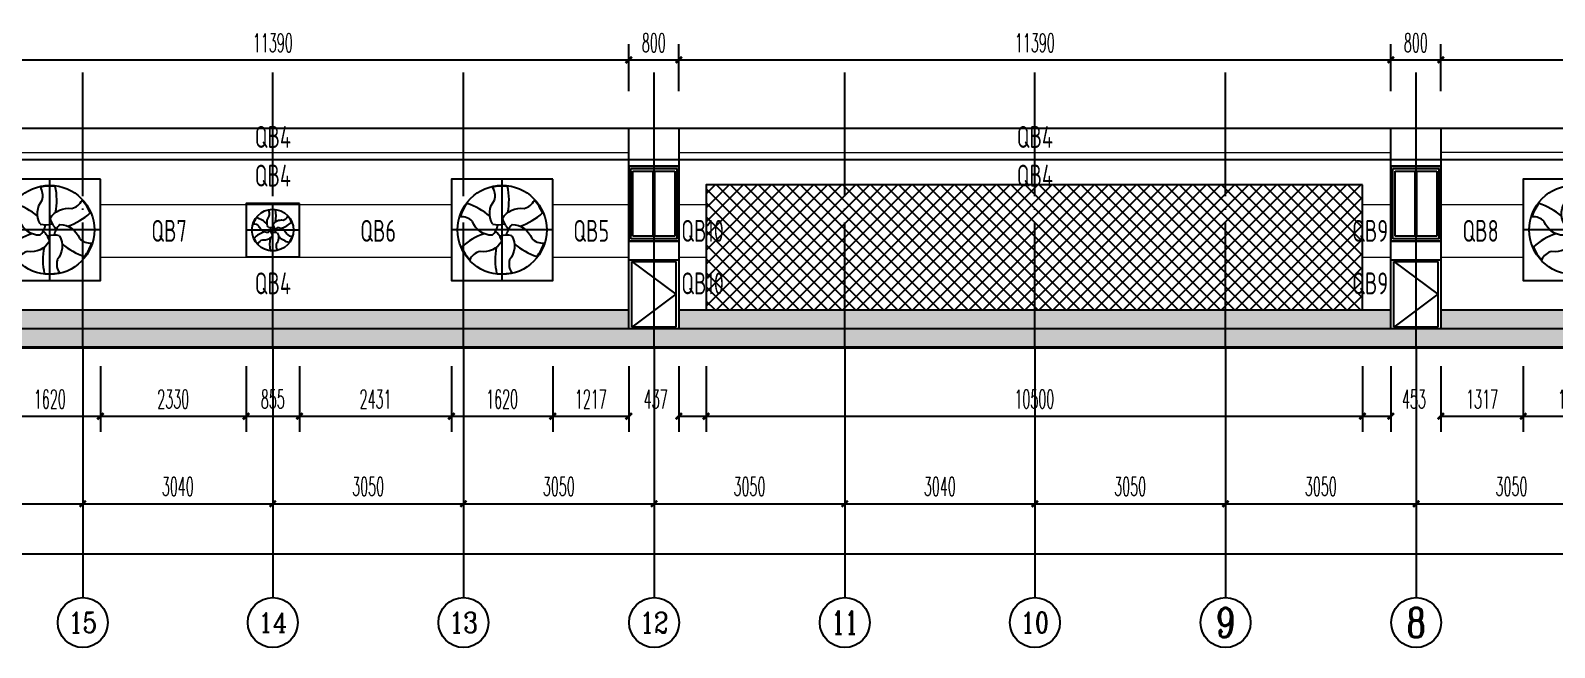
# Model space of a CAD drawing. Extents: x -472275 to 124489, y 67522 to 154054.
# Drawn here: x -375696 to -351316, y 91157 to 101028 of the extents above; entities that cross this region are included whole.
import ezdxf
from ezdxf.enums import TextEntityAlignment as Align

# ---------------------------------------------------------------- set-up
doc = ezdxf.new("R2010")
doc.units = 0
doc.header["$LTSCALE"] = 1000
doc.header["$MEASUREMENT"] = 0
doc.linetypes.add('DOTE', pattern=[2.42, 2, -0.2, 0.02, -0.2])
doc.linetypes.add('STRICHPUNKT', pattern=[25.4, 12.7, -6.35, 0, -6.35])
doc.layers.add('0_WALL PANEL', color=3, linetype='Continuous', lineweight=20)
for name, color, linetype in [('AXIS', 3, 'Continuous'), ('AXIS_TEXT', 7, 'Continuous'), ('DOTE', 1, 'DOTE'), ('EM50', 253, 'Continuous'), ('MITTELLINIE', 3, 'STRICHPUNKT'), ('PUB_DIM', 3, 'Continuous'), ('PUB_TEXT', 7, 'Continuous'), ('WALL', 7, 'Continuous'), ('建-立-门窗', 4, 'Continuous'), ('建-轴-标注', 3, 'Continuous')]:
    doc.layers.add(name, color=color, linetype=linetype)
doc.styles.add('_TCH_AXIS', font='COMPLEX', dxfattribs={"bigfont": 'GBCBIG'})
doc.styles.add('_TCH_DIM_T3', font='SIMPLEX.shx', dxfattribs={"width": 0.5, "bigfont": 'GBCBIG.shx'})
doc.styles.add('COMPLEX', font='COMPLEX')
doc.styles.add('TCCAD_Dimension', font='Tssdeng.shx', dxfattribs={"width": 0.7, "bigfont": 'hztxt.shx'})
doc.dimstyles.new('_TCH_ARCH&&100', dxfattribs={"dimtxt": 297.5, "dimasz": 100, "dimexe": 250, "dimexo": 300, "dimgap": 126.25, "dimtad": 1, "dimdec": 0, "dimzin": 0, "dimdsep": 46, "dimtxsty": '_TCH_DIM_T3', "dimblk": 'ARCHTICK', "dimcen": 0.09, "dimclrt": 7, "dimazin": 2, "dimtfac": 1, "dimtdec": 0, "dimtix": 1, "dimtmove": 2, "dimatfit": 3, "dimfxl": 1, "dimtolj": 1, "dimtzin": 0, "dimarcsym": 0})

# ---------------------------------------------------------------- blocks, each defined once
blk = doc.blocks.new('ELEVOPENINGLIB$SYSLIB$00000313')
for p, q in [((900, 2400), (0, 2400)), ((0, 2400), (0, 2000)), ((51.725, 2349.895), (51.725, 50.105)), ((848.275, 2349.895), (51.725, 2349.895)), ((848.275, 50.105), (848.275, 2349.895)), ((900, 2000), (900, 2400)), ((0, 2000), (0, 0)), ((900, 0), (900, 2000)), ((0, 0), (900, 0)), ((51.725, 50.105), (848.275, 50.105))]:
    blk.add_line(p, q)
at = {"color": 4}
for p, q in [((848.275, 2349.895), (51.725, 1200)), ((51.725, 1200), (848.275, 50.105))]:
    blk.add_line(p, q, dxfattribs=at)
blk = doc.blocks.new('ELEVOPENINGLIB$SYSLIB$00000163')
for p, q in [((0, 1500), (0, 0)), ((1200, 1500), (0, 1500)), ((50, 1450), (50, 50)), ((1150, 1450), (50, 1450)), ((100, 1400), (100, 100)), ((575, 1400), (100, 1400)), ((575, 100), (575, 1400)), ((625, 1400), (625, 100)), ((1100, 1400), (625, 1400)), ((1100, 100), (1100, 1400)), ((1150, 50), (1150, 1450)), ((1200, 0), (1200, 1500)), ((0, 0), (1200, 0)), ((50, 50), (1150, 50)), ((100, 100), (575, 100)), ((625, 100), (1100, 100))]:
    blk.add_line(p, q)
blk = doc.blocks.new('56风机')
at = {"color": 4}
blk.add_lwpolyline([(145037, 325361), (146657, 325361), (146657, 323741), (145037, 323741)], close=True, dxfattribs=at)
at = {"layer": 'EM50', "extrusion": (0, 0, -1)}
blk.add_circle((-145847, 324551), 713, dxfattribs=at)
for centre, radius, start, end in [((-146785, 325028), 1049, 349.1582, 12.0925), ((-145847, 324551), 702, 82.8151, 102.6914), ((-146203, 325097), 245, 343.8915, 34.7446), ((-145847, 324551), 702, 22.8151, 42.6914), ((-145552, 325132), 245, 283.8915, 334.7446), ((-145903, 325602), 1049, 289.1581, 312.0924), ((-146729, 323977), 1049, 49.1585, 72.0925), ((-146497, 324516), 245, 43.8915, 94.7446), ((-145847, 324551), 702, 142.8151, 162.6914), ((-145466, 324406), 320, 133.8536, 168.6939), ((-145531, 324809), 320, 193.8536, 228.6944), ((-145912, 324953), 320, 253.8536, 288.6936), ((-146163, 324293), 320, 13.8536, 48.6929), ((-146228, 324696), 320, 313.8536, 348.6934), ((-145197, 324586), 245, 223.8915, 274.7446), ((-145847, 324551), 702, 322.8151, 342.6914), ((-144965, 325125), 1049, 229.1581, 252.0925), ((-145782, 324149), 320, 73.8536, 108.6934), ((-144909, 324074), 1049, 169.1584, 192.0925), ((-145791, 323500), 1049, 109.1583, 132.0925), ((-145847, 324551), 702, 202.8151, 222.6914), ((-145491, 324005), 245, 163.8915, 214.7446), ((-146142, 323970), 245, 103.8915, 154.7446), ((-145847, 324551), 702, 262.8151, 282.6914)]:
    blk.add_arc(centre, radius, start, end, dxfattribs=at)
at = {"layer": 'EM50'}
for centre, start, end in [((145709, 324813), 330.2202, 39.9265), ((145552, 324563), 30.2202, 99.9265), ((145689, 324301), 90.22, 159.9263), ((146005, 324801), 270.2199, 339.9262), ((145985, 324289), 150.2202, 219.9265), ((146142, 324539), 210.2202, 279.9265)]:
    blk.add_arc(centre, 336, start, end, dxfattribs=at)
at = {"layer": 'MITTELLINIE'}
for p, q in [((145847, 323741), (145847, 325361)), ((145037, 324551), (146657, 324551))]:
    blk.add_line(p, q, dxfattribs=at)
blk = doc.blocks.new('26寸风机')
at = {"color": 4}
blk.add_lwpolyline([(150554, 326941), (151409, 326941), (151409, 326086), (150554, 326086)], close=True, dxfattribs=at)
at = {"layer": 'EM50', "extrusion": (0, 0, -1)}
blk.add_circle((-150982, 326513), 333, dxfattribs=at)
for centre, radius, start, end in [((-150982, 326513), 328, 22.8151, 42.6914), ((-150844, 326784), 114, 283.8915, 334.7446), ((-151419, 326736), 489, 349.1582, 12.0925), ((-150982, 326513), 328, 82.8151, 102.6914), ((-151147, 326768), 114, 343.8915, 34.7446), ((-151393, 326246), 489, 49.1585, 72.0925), ((-150982, 326513), 328, 142.8151, 162.6914), ((-150678, 326530), 114, 223.8915, 274.7446), ((-151008, 327004), 489, 289.1581, 312.0924), ((-150804, 326446), 149, 133.8536, 168.6939), ((-150951, 326326), 149, 73.8536, 108.6934), ((-150834, 326634), 149, 193.8536, 228.6944), ((-151012, 326701), 149, 253.8536, 288.6936), ((-151129, 326393), 149, 13.8536, 48.6929), ((-151159, 326581), 149, 313.8536, 348.6934), ((-150955, 326023), 489, 109.1583, 132.0925), ((-151285, 326497), 114, 43.8915, 94.7446), ((-150982, 326513), 328, 322.8151, 342.6914), ((-150570, 326781), 489, 229.1581, 252.0925), ((-150816, 326259), 114, 163.8915, 214.7446), ((-150544, 326291), 489, 169.1584, 192.0925), ((-151119, 326243), 114, 103.8915, 154.7446), ((-150982, 326513), 328, 202.8151, 222.6914), ((-150982, 326513), 328, 262.8151, 282.6914)]:
    blk.add_arc(centre, radius, start, end, dxfattribs=at)
at = {"layer": 'EM50'}
for centre, start, end in [((150917, 326636), 330.2202, 39.9265), ((150908, 326397), 90.22, 159.9263), ((150844, 326519), 30.2202, 99.9265), ((151046, 326391), 150.2202, 219.9265), ((151055, 326630), 270.2199, 339.9262), ((151119, 326508), 210.2202, 279.9265)]:
    blk.add_arc(centre, 157, start, end, dxfattribs=at)
at = {"layer": 'MITTELLINIE'}
for p, q in [((150982, 326086), (150982, 326941)), ((150554, 326513), (151409, 326513))]:
    blk.add_line(p, q, dxfattribs=at)
blk = doc.blocks.new('_ArchTick')
at = {"color": 0, "linetype": 'ByBlock', "const_width": 0.4}
blk.add_lwpolyline([(-0.5, -0.5), (0.5, 0.5)], dxfattribs=at)
blk = doc.blocks.new('*D49')
at = {"layer": 'Defpoints', "color": 0, "transparency": 16777216}
for p in [(-367342, 95957), (-366125, 95957), (-366125, 94857)]:
    blk.add_point(p, dxfattribs=at)
at = {"layer": 'PUB_DIM', "color": 0, "lineweight": -2, "transparency": 16777216}
for p, q in [((-367342, 95657), (-367342, 94607)), ((-366125, 95657), (-366125, 94607)), ((-367342, 94857), (-366125, 94857))]:
    blk.add_line(p, q, dxfattribs=at)
at = {"layer": 'PUB_DIM', "color": 0, "lineweight": -2, "transparency": 16777216, "xscale": 100, "yscale": 100, "zscale": 100, "rotation": 180}
blk.add_blockref('_ArchTick', (-367342, 94857), dxfattribs=at)
at = {"layer": 'PUB_DIM', "color": 0, "lineweight": -2, "transparency": 16777216, "xscale": 100, "yscale": 100, "zscale": 100}
blk.add_blockref('_ArchTick', (-366125, 94857), dxfattribs=at)
at = {"layer": 'PUB_DIM', "color": 7, "transparency": 16777216, "insert": (-366733, 95132), "char_height": 297.5, "attachment_point": 5, "style": '_TCH_DIM_T3'}
blk.add_mtext('\\A1;1217', dxfattribs=at)
blk = doc.blocks.new('*D50')
at = {"layer": 'Defpoints', "color": 0, "transparency": 16777216}
for p in [(-368962, 95957), (-367342, 95957), (-367342, 94857)]:
    blk.add_point(p, dxfattribs=at)
at = {"layer": 'PUB_DIM', "color": 0, "lineweight": -2, "transparency": 16777216}
for p, q in [((-368962, 95657), (-368962, 94607)), ((-367342, 95657), (-367342, 94607)), ((-368962, 94857), (-367342, 94857))]:
    blk.add_line(p, q, dxfattribs=at)
at = {"layer": 'PUB_DIM', "color": 0, "lineweight": -2, "transparency": 16777216, "xscale": 100, "yscale": 100, "zscale": 100, "rotation": 180}
blk.add_blockref('_ArchTick', (-368962, 94857), dxfattribs=at)
at = {"layer": 'PUB_DIM', "color": 0, "lineweight": -2, "transparency": 16777216, "xscale": 100, "yscale": 100, "zscale": 100}
blk.add_blockref('_ArchTick', (-367342, 94857), dxfattribs=at)
at = {"layer": 'PUB_DIM', "color": 7, "transparency": 16777216, "insert": (-368152, 95132), "char_height": 297.5, "attachment_point": 5, "style": '_TCH_DIM_T3'}
blk.add_mtext('\\A1;1620', dxfattribs=at)
blk = doc.blocks.new('*D51')
at = {"layer": 'Defpoints', "color": 0, "transparency": 16777216}
for p in [(-371393, 95957), (-368962, 95957), (-368962, 94857)]:
    blk.add_point(p, dxfattribs=at)
at = {"layer": 'PUB_DIM', "color": 0, "lineweight": -2, "transparency": 16777216}
for p, q in [((-371393, 95657), (-371393, 94607)), ((-368962, 95657), (-368962, 94607)), ((-371393, 94857), (-368962, 94857))]:
    blk.add_line(p, q, dxfattribs=at)
at = {"layer": 'PUB_DIM', "color": 0, "lineweight": -2, "transparency": 16777216, "xscale": 100, "yscale": 100, "zscale": 100, "rotation": 180}
blk.add_blockref('_ArchTick', (-371393, 94857), dxfattribs=at)
at = {"layer": 'PUB_DIM', "color": 0, "lineweight": -2, "transparency": 16777216, "xscale": 100, "yscale": 100, "zscale": 100}
blk.add_blockref('_ArchTick', (-368962, 94857), dxfattribs=at)
at = {"layer": 'PUB_DIM', "color": 7, "transparency": 16777216, "insert": (-370177, 95132), "char_height": 297.5, "attachment_point": 5, "style": '_TCH_DIM_T3'}
blk.add_mtext('\\A1;2431', dxfattribs=at)
blk = doc.blocks.new('*D52')
at = {"layer": 'Defpoints', "color": 0, "transparency": 16777216}
for p in [(-372248, 95957), (-371393, 95957), (-371393, 94857)]:
    blk.add_point(p, dxfattribs=at)
at = {"layer": 'PUB_DIM', "color": 0, "lineweight": -2, "transparency": 16777216}
for p, q in [((-372248, 95657), (-372248, 94607)), ((-371393, 95657), (-371393, 94607)), ((-372248, 94857), (-371393, 94857))]:
    blk.add_line(p, q, dxfattribs=at)
at = {"layer": 'PUB_DIM', "color": 0, "lineweight": -2, "transparency": 16777216, "xscale": 100, "yscale": 100, "zscale": 100, "rotation": 180}
blk.add_blockref('_ArchTick', (-372248, 94857), dxfattribs=at)
at = {"layer": 'PUB_DIM', "color": 0, "lineweight": -2, "transparency": 16777216, "xscale": 100, "yscale": 100, "zscale": 100}
blk.add_blockref('_ArchTick', (-371393, 94857), dxfattribs=at)
at = {"layer": 'PUB_DIM', "color": 7, "transparency": 16777216, "insert": (-371820, 95132), "char_height": 297.5, "attachment_point": 5, "style": '_TCH_DIM_T3'}
blk.add_mtext('\\A1;855', dxfattribs=at)
blk = doc.blocks.new('*D53')
at = {"layer": 'Defpoints', "color": 0, "transparency": 16777216}
for p in [(-374577, 95957), (-372248, 95957), (-372248, 94857)]:
    blk.add_point(p, dxfattribs=at)
at = {"layer": 'PUB_DIM', "color": 0, "lineweight": -2, "transparency": 16777216}
for p, q in [((-374577, 95657), (-374577, 94607)), ((-372248, 95657), (-372248, 94607)), ((-374577, 94857), (-372248, 94857))]:
    blk.add_line(p, q, dxfattribs=at)
at = {"layer": 'PUB_DIM', "color": 0, "lineweight": -2, "transparency": 16777216, "xscale": 100, "yscale": 100, "zscale": 100, "rotation": 180}
blk.add_blockref('_ArchTick', (-374577, 94857), dxfattribs=at)
at = {"layer": 'PUB_DIM', "color": 0, "lineweight": -2, "transparency": 16777216, "xscale": 100, "yscale": 100, "zscale": 100}
blk.add_blockref('_ArchTick', (-372248, 94857), dxfattribs=at)
at = {"layer": 'PUB_DIM', "color": 7, "transparency": 16777216, "insert": (-373413, 95132), "char_height": 297.5, "attachment_point": 5, "style": '_TCH_DIM_T3'}
blk.add_mtext('\\A1;2330', dxfattribs=at)
blk = doc.blocks.new('*D54')
at = {"layer": 'Defpoints', "color": 0, "transparency": 16777216}
for p in [(-376197, 95957), (-374577, 95957), (-374577, 94857)]:
    blk.add_point(p, dxfattribs=at)
at = {"layer": 'PUB_DIM', "color": 0, "lineweight": -2, "transparency": 16777216}
for p, q in [((-376197, 95657), (-376197, 94607)), ((-374577, 95657), (-374577, 94607)), ((-376197, 94857), (-374577, 94857))]:
    blk.add_line(p, q, dxfattribs=at)
at = {"layer": 'PUB_DIM', "color": 0, "lineweight": -2, "transparency": 16777216, "xscale": 100, "yscale": 100, "zscale": 100, "rotation": 180}
blk.add_blockref('_ArchTick', (-376197, 94857), dxfattribs=at)
at = {"layer": 'PUB_DIM', "color": 0, "lineweight": -2, "transparency": 16777216, "xscale": 100, "yscale": 100, "zscale": 100}
blk.add_blockref('_ArchTick', (-374577, 94857), dxfattribs=at)
at = {"layer": 'PUB_DIM', "color": 7, "transparency": 16777216, "insert": (-375387, 95132), "char_height": 297.5, "attachment_point": 5, "style": '_TCH_DIM_T3'}
blk.add_mtext('\\A1;1620', dxfattribs=at)
blk = doc.blocks.new('*D56')
at = {"layer": 'Defpoints', "color": 0, "transparency": 16777216}
for p in [(-354388, 95957), (-353935, 95957), (-353935, 94857)]:
    blk.add_point(p, dxfattribs=at)
at = {"layer": 'PUB_DIM', "color": 0, "lineweight": -2, "transparency": 16777216}
for p, q in [((-354388, 95657), (-354388, 94607)), ((-353935, 95657), (-353935, 94607)), ((-354388, 94857), (-353935, 94857))]:
    blk.add_line(p, q, dxfattribs=at)
at = {"layer": 'PUB_DIM', "color": 0, "lineweight": -2, "transparency": 16777216, "xscale": 100, "yscale": 100, "zscale": 100, "rotation": 180}
blk.add_blockref('_ArchTick', (-354388, 94857), dxfattribs=at)
at = {"layer": 'PUB_DIM', "color": 0, "lineweight": -2, "transparency": 16777216, "xscale": 100, "yscale": 100, "zscale": 100}
blk.add_blockref('_ArchTick', (-353935, 94857), dxfattribs=at)
at = {"layer": 'PUB_DIM', "color": 7, "transparency": 16777216, "insert": (-353565, 95132), "char_height": 297.5, "attachment_point": 5, "style": '_TCH_DIM_T3'}
blk.add_mtext('\\A1;453', dxfattribs=at)
blk = doc.blocks.new('*D57')
at = {"layer": 'Defpoints', "color": 0, "transparency": 16777216}
for p in [(-364888, 95957), (-354388, 95957), (-354388, 94857)]:
    blk.add_point(p, dxfattribs=at)
at = {"layer": 'PUB_DIM', "color": 0, "lineweight": -2, "transparency": 16777216}
for p, q in [((-364888, 95657), (-364888, 94607)), ((-354388, 95657), (-354388, 94607)), ((-364888, 94857), (-354388, 94857))]:
    blk.add_line(p, q, dxfattribs=at)
at = {"layer": 'PUB_DIM', "color": 0, "lineweight": -2, "transparency": 16777216, "xscale": 100, "yscale": 100, "zscale": 100, "rotation": 180}
blk.add_blockref('_ArchTick', (-364888, 94857), dxfattribs=at)
at = {"layer": 'PUB_DIM', "color": 0, "lineweight": -2, "transparency": 16777216, "xscale": 100, "yscale": 100, "zscale": 100}
blk.add_blockref('_ArchTick', (-354388, 94857), dxfattribs=at)
at = {"layer": 'PUB_DIM', "color": 7, "transparency": 16777216, "insert": (-359638, 95132), "char_height": 297.5, "attachment_point": 5, "style": '_TCH_DIM_T3'}
blk.add_mtext('\\A1;10500', dxfattribs=at)
blk = doc.blocks.new('*D58')
at = {"layer": 'Defpoints', "color": 0, "transparency": 16777216}
for p in [(-365325, 95957), (-364888, 95957), (-364888, 94857)]:
    blk.add_point(p, dxfattribs=at)
at = {"layer": 'PUB_DIM', "color": 0, "lineweight": -2, "transparency": 16777216}
for p, q in [((-365325, 95657), (-365325, 94607)), ((-364888, 95657), (-364888, 94607)), ((-365325, 94857), (-364888, 94857))]:
    blk.add_line(p, q, dxfattribs=at)
at = {"layer": 'PUB_DIM', "color": 0, "lineweight": -2, "transparency": 16777216, "xscale": 100, "yscale": 100, "zscale": 100, "rotation": 180}
blk.add_blockref('_ArchTick', (-365325, 94857), dxfattribs=at)
at = {"layer": 'PUB_DIM', "color": 0, "lineweight": -2, "transparency": 16777216, "xscale": 100, "yscale": 100, "zscale": 100}
blk.add_blockref('_ArchTick', (-364888, 94857), dxfattribs=at)
at = {"layer": 'PUB_DIM', "color": 7, "transparency": 16777216, "insert": (-365695, 95132), "char_height": 297.5, "attachment_point": 5, "style": '_TCH_DIM_T3'}
blk.add_mtext('\\A1;437', dxfattribs=at)
blk = doc.blocks.new('*D62')
at = {"layer": 'Defpoints', "color": 0, "transparency": 16777216}
for p in [(-353135, 95957), (-351817, 95957), (-351817, 94857)]:
    blk.add_point(p, dxfattribs=at)
at = {"layer": 'PUB_DIM', "color": 0, "lineweight": -2, "transparency": 16777216}
for p, q in [((-353135, 95657), (-353135, 94607)), ((-351817, 95657), (-351817, 94607)), ((-353135, 94857), (-351817, 94857))]:
    blk.add_line(p, q, dxfattribs=at)
at = {"layer": 'PUB_DIM', "color": 0, "lineweight": -2, "transparency": 16777216, "xscale": 100, "yscale": 100, "zscale": 100, "rotation": 180}
blk.add_blockref('_ArchTick', (-353135, 94857), dxfattribs=at)
at = {"layer": 'PUB_DIM', "color": 0, "lineweight": -2, "transparency": 16777216, "xscale": 100, "yscale": 100, "zscale": 100}
blk.add_blockref('_ArchTick', (-351817, 94857), dxfattribs=at)
at = {"layer": 'PUB_DIM', "color": 7, "transparency": 16777216, "insert": (-352476, 95132), "char_height": 297.5, "attachment_point": 5, "style": '_TCH_DIM_T3'}
blk.add_mtext('\\A1;1317', dxfattribs=at)
blk = doc.blocks.new('*D63')
at = {"layer": 'Defpoints', "color": 0, "transparency": 16777216}
for p in [(-351817, 95957), (-350197, 95957), (-350197, 94857)]:
    blk.add_point(p, dxfattribs=at)
at = {"layer": 'PUB_DIM', "color": 0, "lineweight": -2, "transparency": 16777216}
for p, q in [((-351817, 95657), (-351817, 94607)), ((-350197, 95657), (-350197, 94607)), ((-351817, 94857), (-350197, 94857))]:
    blk.add_line(p, q, dxfattribs=at)
at = {"layer": 'PUB_DIM', "color": 0, "lineweight": -2, "transparency": 16777216, "xscale": 100, "yscale": 100, "zscale": 100, "rotation": 180}
blk.add_blockref('_ArchTick', (-351817, 94857), dxfattribs=at)
at = {"layer": 'PUB_DIM', "color": 0, "lineweight": -2, "transparency": 16777216, "xscale": 100, "yscale": 100, "zscale": 100}
blk.add_blockref('_ArchTick', (-350197, 94857), dxfattribs=at)
at = {"layer": 'PUB_DIM', "color": 7, "transparency": 16777216, "insert": (-351007, 95132), "char_height": 297.5, "attachment_point": 5, "style": '_TCH_DIM_T3'}
blk.add_mtext('\\A1;1620', dxfattribs=at)
blk = doc.blocks.new('*D88')
at = {"layer": 'Defpoints', "color": 0, "transparency": 16777216}
for p in [(-366125, 100557), (-377515, 99757), (-366125, 99757)]:
    blk.add_point(p, dxfattribs=at)
at = {"layer": 'PUB_DIM', "color": 0, "lineweight": -2, "transparency": 16777216}
for p, q in [((-377515, 100057), (-377515, 100807)), ((-366125, 100057), (-366125, 100807)), ((-377515, 100557), (-366125, 100557))]:
    blk.add_line(p, q, dxfattribs=at)
at = {"layer": 'PUB_DIM', "color": 0, "lineweight": -2, "transparency": 16777216, "xscale": 100, "yscale": 100, "zscale": 100, "rotation": 180}
blk.add_blockref('_ArchTick', (-377515, 100557), dxfattribs=at)
at = {"layer": 'PUB_DIM', "color": 0, "lineweight": -2, "transparency": 16777216, "xscale": 100, "yscale": 100, "zscale": 100}
blk.add_blockref('_ArchTick', (-366125, 100557), dxfattribs=at)
at = {"layer": 'PUB_DIM', "color": 7, "transparency": 16777216, "insert": (-371820, 100832), "char_height": 297.5, "attachment_point": 5, "style": '_TCH_DIM_T3'}
blk.add_mtext('\\A1;11390', dxfattribs=at)
blk = doc.blocks.new('*D89')
at = {"layer": 'Defpoints', "color": 0, "transparency": 16777216}
for p in [(-365325, 100557), (-366125, 99757), (-365325, 99757)]:
    blk.add_point(p, dxfattribs=at)
at = {"layer": 'PUB_DIM', "color": 0, "lineweight": -2, "transparency": 16777216}
for p, q in [((-366125, 100057), (-366125, 100807)), ((-365325, 100057), (-365325, 100807)), ((-366125, 100557), (-365325, 100557))]:
    blk.add_line(p, q, dxfattribs=at)
at = {"layer": 'PUB_DIM', "color": 0, "lineweight": -2, "transparency": 16777216, "xscale": 100, "yscale": 100, "zscale": 100, "rotation": 180}
blk.add_blockref('_ArchTick', (-366125, 100557), dxfattribs=at)
at = {"layer": 'PUB_DIM', "color": 0, "lineweight": -2, "transparency": 16777216, "xscale": 100, "yscale": 100, "zscale": 100}
blk.add_blockref('_ArchTick', (-365325, 100557), dxfattribs=at)
at = {"layer": 'PUB_DIM', "color": 7, "transparency": 16777216, "insert": (-365725, 100832), "char_height": 297.5, "attachment_point": 5, "style": '_TCH_DIM_T3'}
blk.add_mtext('\\A1;800', dxfattribs=at)
blk = doc.blocks.new('*D90')
at = {"layer": 'Defpoints', "color": 0, "transparency": 16777216}
for p in [(-353935, 100557), (-365325, 99757), (-353935, 99757)]:
    blk.add_point(p, dxfattribs=at)
at = {"layer": 'PUB_DIM', "color": 0, "lineweight": -2, "transparency": 16777216}
for p, q in [((-365325, 100057), (-365325, 100807)), ((-353935, 100057), (-353935, 100807)), ((-365325, 100557), (-353935, 100557))]:
    blk.add_line(p, q, dxfattribs=at)
at = {"layer": 'PUB_DIM', "color": 0, "lineweight": -2, "transparency": 16777216, "xscale": 100, "yscale": 100, "zscale": 100, "rotation": 180}
blk.add_blockref('_ArchTick', (-365325, 100557), dxfattribs=at)
at = {"layer": 'PUB_DIM', "color": 0, "lineweight": -2, "transparency": 16777216, "xscale": 100, "yscale": 100, "zscale": 100}
blk.add_blockref('_ArchTick', (-353935, 100557), dxfattribs=at)
at = {"layer": 'PUB_DIM', "color": 7, "transparency": 16777216, "insert": (-359630, 100832), "char_height": 297.5, "attachment_point": 5, "style": '_TCH_DIM_T3'}
blk.add_mtext('\\A1;11390', dxfattribs=at)
blk = doc.blocks.new('*D91')
at = {"layer": 'Defpoints', "color": 0, "transparency": 16777216}
for p in [(-353135, 100557), (-353935, 99757), (-353135, 99757)]:
    blk.add_point(p, dxfattribs=at)
at = {"layer": 'PUB_DIM', "color": 0, "lineweight": -2, "transparency": 16777216}
for p, q in [((-353935, 100057), (-353935, 100807)), ((-353135, 100057), (-353135, 100807)), ((-353935, 100557), (-353135, 100557))]:
    blk.add_line(p, q, dxfattribs=at)
at = {"layer": 'PUB_DIM', "color": 0, "lineweight": -2, "transparency": 16777216, "xscale": 100, "yscale": 100, "zscale": 100, "rotation": 180}
blk.add_blockref('_ArchTick', (-353935, 100557), dxfattribs=at)
at = {"layer": 'PUB_DIM', "color": 0, "lineweight": -2, "transparency": 16777216, "xscale": 100, "yscale": 100, "zscale": 100}
blk.add_blockref('_ArchTick', (-353135, 100557), dxfattribs=at)
at = {"layer": 'PUB_DIM', "color": 7, "transparency": 16777216, "insert": (-353535, 100832), "char_height": 297.5, "attachment_point": 5, "style": '_TCH_DIM_T3'}
blk.add_mtext('\\A1;800', dxfattribs=at)
blk = doc.blocks.new('*D92')
at = {"layer": 'Defpoints', "color": 0, "transparency": 16777216}
for p in [(-341745, 100557), (-353135, 99757), (-341745, 99757)]:
    blk.add_point(p, dxfattribs=at)
at = {"layer": 'PUB_DIM', "color": 0, "lineweight": -2, "transparency": 16777216}
for p, q in [((-353135, 100057), (-353135, 100807)), ((-341745, 100057), (-341745, 100807)), ((-353135, 100557), (-341745, 100557))]:
    blk.add_line(p, q, dxfattribs=at)
at = {"layer": 'PUB_DIM', "color": 0, "lineweight": -2, "transparency": 16777216, "xscale": 100, "yscale": 100, "zscale": 100, "rotation": 180}
blk.add_blockref('_ArchTick', (-353135, 100557), dxfattribs=at)
at = {"layer": 'PUB_DIM', "color": 0, "lineweight": -2, "transparency": 16777216, "xscale": 100, "yscale": 100, "zscale": 100}
blk.add_blockref('_ArchTick', (-341745, 100557), dxfattribs=at)
at = {"layer": 'PUB_DIM', "color": 7, "transparency": 16777216, "insert": (-347440, 100832), "char_height": 297.5, "attachment_point": 5, "style": '_TCH_DIM_T3'}
blk.add_mtext('\\A1;11390', dxfattribs=at)
blk = doc.blocks.new('*D115')
at = {"layer": 'AXIS', "color": 0, "lineweight": -2, "transparency": 16777216}
for p, q in [((-353530, 95657), (-353530, 93207)), ((-350480, 95657), (-350480, 93207)), ((-353530, 93457), (-350480, 93457))]:
    blk.add_line(p, q, dxfattribs=at)
at = {"layer": 'Defpoints', "color": 0, "transparency": 16777216}
for p in [(-353530, 95957), (-350480, 95957), (-350480, 93457)]:
    blk.add_point(p, dxfattribs=at)
at = {"layer": 'AXIS', "color": 0, "lineweight": -2, "transparency": 16777216, "xscale": 100, "yscale": 100, "zscale": 100, "rotation": 180}
blk.add_blockref('_ArchTick', (-353530, 93457), dxfattribs=at)
at = {"layer": 'AXIS', "color": 0, "lineweight": -2, "transparency": 16777216, "xscale": 100, "yscale": 100, "zscale": 100}
blk.add_blockref('_ArchTick', (-350480, 93457), dxfattribs=at)
at = {"layer": 'AXIS', "color": 7, "transparency": 16777216, "insert": (-352005, 93732), "char_height": 297.5, "attachment_point": 5, "style": '_TCH_DIM_T3'}
blk.add_mtext('\\A1;3050', dxfattribs=at)
blk = doc.blocks.new('*D116')
at = {"layer": 'AXIS', "color": 0, "lineweight": -2, "transparency": 16777216}
for p, q in [((-356580, 95657), (-356580, 93207)), ((-353530, 95657), (-353530, 93207)), ((-356580, 93457), (-353530, 93457))]:
    blk.add_line(p, q, dxfattribs=at)
at = {"layer": 'Defpoints', "color": 0, "transparency": 16777216}
for p in [(-356580, 95957), (-353530, 95957), (-353530, 93457)]:
    blk.add_point(p, dxfattribs=at)
at = {"layer": 'AXIS', "color": 0, "lineweight": -2, "transparency": 16777216, "xscale": 100, "yscale": 100, "zscale": 100, "rotation": 180}
blk.add_blockref('_ArchTick', (-356580, 93457), dxfattribs=at)
at = {"layer": 'AXIS', "color": 0, "lineweight": -2, "transparency": 16777216, "xscale": 100, "yscale": 100, "zscale": 100}
blk.add_blockref('_ArchTick', (-353530, 93457), dxfattribs=at)
at = {"layer": 'AXIS', "color": 7, "transparency": 16777216, "insert": (-355055, 93732), "char_height": 297.5, "attachment_point": 5, "style": '_TCH_DIM_T3'}
blk.add_mtext('\\A1;3050', dxfattribs=at)
blk = doc.blocks.new('*D117')
at = {"layer": 'AXIS', "color": 0, "lineweight": -2, "transparency": 16777216}
for p, q in [((-359630, 95657), (-359630, 93207)), ((-356580, 95657), (-356580, 93207)), ((-359630, 93457), (-356580, 93457))]:
    blk.add_line(p, q, dxfattribs=at)
at = {"layer": 'Defpoints', "color": 0, "transparency": 16777216}
for p in [(-359630, 95957), (-356580, 95957), (-356580, 93457)]:
    blk.add_point(p, dxfattribs=at)
at = {"layer": 'AXIS', "color": 0, "lineweight": -2, "transparency": 16777216, "xscale": 100, "yscale": 100, "zscale": 100, "rotation": 180}
blk.add_blockref('_ArchTick', (-359630, 93457), dxfattribs=at)
at = {"layer": 'AXIS', "color": 0, "lineweight": -2, "transparency": 16777216, "xscale": 100, "yscale": 100, "zscale": 100}
blk.add_blockref('_ArchTick', (-356580, 93457), dxfattribs=at)
at = {"layer": 'AXIS', "color": 7, "transparency": 16777216, "insert": (-358105, 93732), "char_height": 297.5, "attachment_point": 5, "style": '_TCH_DIM_T3'}
blk.add_mtext('\\A1;3050', dxfattribs=at)
blk = doc.blocks.new('*D118')
at = {"layer": 'AXIS', "color": 0, "lineweight": -2, "transparency": 16777216}
for p, q in [((-362670, 95657), (-362670, 93207)), ((-359630, 95657), (-359630, 93207)), ((-362670, 93457), (-359630, 93457))]:
    blk.add_line(p, q, dxfattribs=at)
at = {"layer": 'Defpoints', "color": 0, "transparency": 16777216}
for p in [(-362670, 95957), (-359630, 95957), (-359630, 93457)]:
    blk.add_point(p, dxfattribs=at)
at = {"layer": 'AXIS', "color": 0, "lineweight": -2, "transparency": 16777216, "xscale": 100, "yscale": 100, "zscale": 100, "rotation": 180}
blk.add_blockref('_ArchTick', (-362670, 93457), dxfattribs=at)
at = {"layer": 'AXIS', "color": 0, "lineweight": -2, "transparency": 16777216, "xscale": 100, "yscale": 100, "zscale": 100}
blk.add_blockref('_ArchTick', (-359630, 93457), dxfattribs=at)
at = {"layer": 'AXIS', "color": 7, "transparency": 16777216, "insert": (-361150, 93732), "char_height": 297.5, "attachment_point": 5, "style": '_TCH_DIM_T3'}
blk.add_mtext('\\A1;3040', dxfattribs=at)
blk = doc.blocks.new('*D119')
at = {"layer": 'AXIS', "color": 0, "lineweight": -2, "transparency": 16777216}
for p, q in [((-365720, 95657), (-365720, 93207)), ((-362670, 95657), (-362670, 93207)), ((-365720, 93457), (-362670, 93457))]:
    blk.add_line(p, q, dxfattribs=at)
at = {"layer": 'Defpoints', "color": 0, "transparency": 16777216}
for p in [(-365720, 95957), (-362670, 95957), (-362670, 93457)]:
    blk.add_point(p, dxfattribs=at)
at = {"layer": 'AXIS', "color": 0, "lineweight": -2, "transparency": 16777216, "xscale": 100, "yscale": 100, "zscale": 100, "rotation": 180}
blk.add_blockref('_ArchTick', (-365720, 93457), dxfattribs=at)
at = {"layer": 'AXIS', "color": 0, "lineweight": -2, "transparency": 16777216, "xscale": 100, "yscale": 100, "zscale": 100}
blk.add_blockref('_ArchTick', (-362670, 93457), dxfattribs=at)
at = {"layer": 'AXIS', "color": 7, "transparency": 16777216, "insert": (-364195, 93732), "char_height": 297.5, "attachment_point": 5, "style": '_TCH_DIM_T3'}
blk.add_mtext('\\A1;3050', dxfattribs=at)
blk = doc.blocks.new('*D120')
at = {"layer": 'AXIS', "color": 0, "lineweight": -2, "transparency": 16777216}
for p, q in [((-368770, 95657), (-368770, 93207)), ((-365720, 95657), (-365720, 93207)), ((-368770, 93457), (-365720, 93457))]:
    blk.add_line(p, q, dxfattribs=at)
at = {"layer": 'Defpoints', "color": 0, "transparency": 16777216}
for p in [(-368770, 95957), (-365720, 95957), (-365720, 93457)]:
    blk.add_point(p, dxfattribs=at)
at = {"layer": 'AXIS', "color": 0, "lineweight": -2, "transparency": 16777216, "xscale": 100, "yscale": 100, "zscale": 100, "rotation": 180}
blk.add_blockref('_ArchTick', (-368770, 93457), dxfattribs=at)
at = {"layer": 'AXIS', "color": 0, "lineweight": -2, "transparency": 16777216, "xscale": 100, "yscale": 100, "zscale": 100}
blk.add_blockref('_ArchTick', (-365720, 93457), dxfattribs=at)
at = {"layer": 'AXIS', "color": 7, "transparency": 16777216, "insert": (-367245, 93732), "char_height": 297.5, "attachment_point": 5, "style": '_TCH_DIM_T3'}
blk.add_mtext('\\A1;3050', dxfattribs=at)
blk = doc.blocks.new('*D121')
at = {"layer": 'AXIS', "color": 0, "lineweight": -2, "transparency": 16777216}
for p, q in [((-371820, 95657), (-371820, 93207)), ((-368770, 95657), (-368770, 93207)), ((-371820, 93457), (-368770, 93457))]:
    blk.add_line(p, q, dxfattribs=at)
at = {"layer": 'Defpoints', "color": 0, "transparency": 16777216}
for p in [(-371820, 95957), (-368770, 95957), (-368770, 93457)]:
    blk.add_point(p, dxfattribs=at)
at = {"layer": 'AXIS', "color": 0, "lineweight": -2, "transparency": 16777216, "xscale": 100, "yscale": 100, "zscale": 100, "rotation": 180}
blk.add_blockref('_ArchTick', (-371820, 93457), dxfattribs=at)
at = {"layer": 'AXIS', "color": 0, "lineweight": -2, "transparency": 16777216, "xscale": 100, "yscale": 100, "zscale": 100}
blk.add_blockref('_ArchTick', (-368770, 93457), dxfattribs=at)
at = {"layer": 'AXIS', "color": 7, "transparency": 16777216, "insert": (-370295, 93732), "char_height": 297.5, "attachment_point": 5, "style": '_TCH_DIM_T3'}
blk.add_mtext('\\A1;3050', dxfattribs=at)
blk = doc.blocks.new('*D122')
at = {"layer": 'AXIS', "color": 0, "lineweight": -2, "transparency": 16777216}
for p, q in [((-374860, 95657), (-374860, 93207)), ((-371820, 95657), (-371820, 93207)), ((-374860, 93457), (-371820, 93457))]:
    blk.add_line(p, q, dxfattribs=at)
at = {"layer": 'Defpoints', "color": 0, "transparency": 16777216}
for p in [(-374860, 95957), (-371820, 95957), (-371820, 93457)]:
    blk.add_point(p, dxfattribs=at)
at = {"layer": 'AXIS', "color": 0, "lineweight": -2, "transparency": 16777216, "xscale": 100, "yscale": 100, "zscale": 100, "rotation": 180}
blk.add_blockref('_ArchTick', (-374860, 93457), dxfattribs=at)
at = {"layer": 'AXIS', "color": 0, "lineweight": -2, "transparency": 16777216, "xscale": 100, "yscale": 100, "zscale": 100}
blk.add_blockref('_ArchTick', (-371820, 93457), dxfattribs=at)
at = {"layer": 'AXIS', "color": 7, "transparency": 16777216, "insert": (-373340, 93732), "char_height": 297.5, "attachment_point": 5, "style": '_TCH_DIM_T3'}
blk.add_mtext('\\A1;3040', dxfattribs=at)
blk = doc.blocks.new('*D123')
at = {"layer": 'AXIS', "color": 0, "lineweight": -2, "transparency": 16777216}
for p, q in [((-377910, 95657), (-377910, 93207)), ((-374860, 95657), (-374860, 93207)), ((-377910, 93457), (-374860, 93457))]:
    blk.add_line(p, q, dxfattribs=at)
at = {"layer": 'Defpoints', "color": 0, "transparency": 16777216}
for p in [(-377910, 95957), (-374860, 95957), (-374860, 93457)]:
    blk.add_point(p, dxfattribs=at)
at = {"layer": 'AXIS', "color": 0, "lineweight": -2, "transparency": 16777216, "xscale": 100, "yscale": 100, "zscale": 100, "rotation": 180}
blk.add_blockref('_ArchTick', (-377910, 93457), dxfattribs=at)
at = {"layer": 'AXIS', "color": 0, "lineweight": -2, "transparency": 16777216, "xscale": 100, "yscale": 100, "zscale": 100}
blk.add_blockref('_ArchTick', (-374860, 93457), dxfattribs=at)
at = {"layer": 'AXIS', "color": 7, "transparency": 16777216, "insert": (-376385, 93732), "char_height": 297.5, "attachment_point": 5, "style": '_TCH_DIM_T3'}
blk.add_mtext('\\A1;3050', dxfattribs=at)
blk = doc.blocks.new('*D152')
at = {"layer": 'AXIS', "color": 0, "lineweight": -2, "transparency": 16777216}
for p, q in [((-462960, 95657), (-462960, 92407)), ((-333250, 95657), (-333250, 92407)), ((-462960, 92657), (-333250, 92657))]:
    blk.add_line(p, q, dxfattribs=at)
at = {"layer": 'Defpoints', "color": 0, "transparency": 16777216}
for p in [(-462960, 95957), (-333250, 95957), (-333250, 92657)]:
    blk.add_point(p, dxfattribs=at)
at = {"layer": 'AXIS', "color": 0, "lineweight": -2, "transparency": 16777216, "xscale": 100, "yscale": 100, "zscale": 100, "rotation": 180}
blk.add_blockref('_ArchTick', (-462960, 92657), dxfattribs=at)
at = {"layer": 'AXIS', "color": 0, "lineweight": -2, "transparency": 16777216, "xscale": 100, "yscale": 100, "zscale": 100}
blk.add_blockref('_ArchTick', (-333250, 92657), dxfattribs=at)
at = {"layer": 'AXIS', "color": 7, "transparency": 16777216, "insert": (-398105, 92932), "char_height": 297.5, "attachment_point": 5, "style": '_TCH_DIM_T3'}
blk.add_mtext('\\A1;129710', dxfattribs=at)
blk = doc.blocks.new('_AXISO')
blk.add_circle((0, 0), 0.5)
at = {"layer": 'AXIS_TEXT', "style": 'COMPLEX', "width": 1.041667}
blk.add_attdef('A', text='', height=0.56, dxfattribs=at).set_placement((-0.25, -0.28), (0.25, -0.28), align=Align.FIT)

msp = doc.modelspace()

# ---------------------------------------------------------------- hatches: boundary and pattern name
at = {"layer": 'WALL'}
h = msp.add_hatch(dxfattribs=at)
h.set_pattern_fill('ANSI37', color=34, scale=100)
h.set_pattern_definition([(135, (7609.32, 202625.94), (112.2532, 112.2532), []), (45, (7609.32, 202625.94), (112.2532, -112.2532), [])])
h.paths.add_polyline_path([(-354387.8, 98557.3), (-364887.8, 98557.3), (-364887.8, 96557.3), (-354387.8, 96557.3)])
h = msp.add_hatch(dxfattribs=at)
h.set_pattern_fill('钢筋混凝土', color=9, scale=200)
h.set_pattern_definition([(135, (7289.3, 202625.94), (353.5534, 353.5534), []), (130, (7289.3, 202625.9), (-1434.5204, -125.5043), [150, -1650]), (185, (7289.3, 202626), (277.5027, 1504.3843), [120, -1320]), (79.5486, (7169.8, 202615.5), (-1157.0188, 1378.879), [127.4804, -1402.2842]), (133.8158, (7289.3, 203026), (-2134.482, -331.038), [225, -2475]), (83.3644, (7111.4, 202998.4), (-1869.325, 1948.236), [191.221, -2103.426]), (188.8158, (7289.3, 203026), (-1869.324, 1948.237), [180, -1980]), (159, (7089.3, 202925.9), (-1193.814, -805.2378), [150, -1650]), (214, (7089.3, 202926), (-486.6307, 1450.3), [120, -1320]), (108.5486, (6989.8, 202858.8), (-1680.4453, 645.061), [127.4804, -1402.2842]), (142.5, (7289.3, 202625.94), (-24.3197, 665.7877), [0, -1304, 0, -1340, 0, -1325]), (172.5, (7289.3, 202625.94), (-526.1391, 788.8234), [0, -764, 0, -1274, 0, -505]), (212.5, (7735.3, 202625.94), (-1067.6449, -45.10974), [0, -500, 0, -1560, 0, -2070]), (222.5, (7935.3, 202625.9), (-1166.3723, 200.21), [0, -650, 0, -1036, 0, -1470])])
h.paths.add_polyline_path([(-463035, 95957.3), (-463035, 96557.3), (-455265, 96557.3), (-455265, 96257.3), (-454465, 96257.3), (-454465, 96557.3), (-443075, 96557.3), (-443075, 96257.3), (-442275, 96257.3), (-442275, 96557.3), (-433818.7, 96557.3), (-433818.7, 96257.3), (-432904.7, 96257.3), (-432904.7, 96557.3), (-430885, 96557.3), (-430885, 96257.3), (-430085, 96257.3), (-430085, 96557.3), (-418695, 96557.3), (-418695, 96257.3), (-417895, 96257.3), (-417895, 96557.3), (-412065.2, 96557.3), (-412065.2, 96257.3), (-411151.2, 96257.3), (-411151.2, 96557.3), (-402694.7, 96557.3), (-402694.7, 96257.3), (-401894.7, 96257.3), (-401894.7, 96557.3), (-390504.7, 96557.3), (-390504.7, 96257.3), (-389704.7, 96257.3), (-389704.7, 96557.3), (-378314.7, 96557.3), (-378314.7, 96257.3), (-377514.7, 96257.3), (-377514.7, 96557.3), (-366124.7, 96557.3), (-366124.7, 96257.3), (-365324.7, 96257.3), (-365324.7, 96557.3), (-353934.7, 96557.3), (-353934.7, 96257.3), (-353134.7, 96257.3), (-353134.7, 96557.3), (-341744.7, 96557.3), (-341744.7, 96257.3), (-340944.7, 96257.3), (-340944.7, 96557.3), (-333174.7, 96557.3), (-333174.7, 95957.1)])

# ---------------------------------------------------------------- linework, layer by layer
at = {"color": 7}
for p, q in [((-366124.7, 96557.3), (-366124.7, 99457.3)), ((-365324.7, 99457.3), (-365324.7, 96557.3)), ((-353934.7, 96557.3), (-353934.7, 99457.3)), ((-353134.7, 99457.3), (-353134.7, 96557.3))]:
    msp.add_line(p, q, dxfattribs=at)
at = {"color": 4, "elevation": 0}
for points in [[(-365324.7, 98857.3), (-366124.7, 98857.3), (-366124.7, 97657.3), (-365324.7, 97657.3)], [(-353134.7, 98857.3), (-353934.7, 98857.3), (-353934.7, 97657.3), (-353134.7, 97657.3)], [(-366124.7, 97357.3), (-365324.7, 97357.3), (-365324.7, 96257.3), (-366124.7, 96257.3)], [(-353934.7, 97357.3), (-353134.7, 97357.3), (-353134.7, 96257.3), (-353934.7, 96257.3)]]:
    msp.add_lwpolyline(points, close=True, dxfattribs=at)
at = {"layer": '0_WALL PANEL', "linetype": 'ByBlock'}
for p, q in [((-377514.7, 99077.3, 0), (-366114.7, 99077.3, 0)), ((-365324.7, 99077.3, 0), (-353924.7, 99077.3, 0)), ((-341734.7, 99077.3, 0), (-353134.7, 99077.3, 0)), ((-368962, 98237.3, 0), (-374577.4, 98237.3, 0)), ((-366124.7, 98237.3, 0), (-367342, 98237.3, 0)), ((-364887.8, 98237.3, 0), (-365324.7, 98237.3, 0)), ((-353934.7, 98237.3, 0), (-354387.8, 98237.3, 0)), ((-351817.4, 98237.3, 0), (-353134.7, 98237.3, 0)), ((-368962, 97397.3, 0), (-374577.4, 97397.3, 0)), ((-366124.7, 97397.3, 0), (-367342, 97397.3, 0)), ((-364887.8, 97397.3, 0), (-365324.7, 97397.3, 0)), ((-353934.7, 97397.3, 0), (-354387.8, 97397.3, 0)), ((-351817.4, 97397.3, 0), (-353134.7, 97397.3, 0))]:
    msp.add_line(p, q, dxfattribs=at)
at = {"layer": 'AXIS'}
for p, q in [((-374859.7, 95957.3), (-374859.7, 91957.3)), ((-371819.7, 95957.3), (-371819.7, 91957.3)), ((-368769.7, 95957.3), (-368769.7, 91957.3)), ((-365719.7, 95957.3), (-365719.7, 91957.3)), ((-362669.7, 95957.3), (-362669.7, 91957.3)), ((-359629.7, 95957.3), (-359629.7, 91957.3)), ((-356579.7, 95957.3), (-356579.7, 91957.3)), ((-353529.7, 95957.3), (-353529.7, 91957.3))]:
    msp.add_line(p, q, dxfattribs=at)
at = {"layer": 'DOTE'}
for p, q in [((-374859.7, 95957.3, 0), (-374859.7, 100356.8, 0)), ((-371819.7, 95957.3, 0), (-371819.7, 100356.8, 0)), ((-368769.7, 95957.3, 0), (-368769.7, 100356.8, 0)), ((-365719.7, 95957.3, 0), (-365719.7, 100356.8, 0)), ((-362669.7, 95957.3, 0), (-362669.7, 100356.8, 0)), ((-359629.7, 95957.3, 0), (-359629.7, 100356.8, 0)), ((-356579.7, 95957.3, 0), (-356579.7, 100356.8, 0)), ((-353529.7, 95957.3, 0), (-353529.7, 100356.8, 0))]:
    msp.add_line(p, q, dxfattribs=at)
at = {"layer": 'WALL', "color": 1}
for p, q in [((-329779.6, 98957.3), (-467410, 98957.3)), ((-329779.6, 96257.3), (-467410, 96257.3))]:
    msp.add_line(p, q, dxfattribs=at)
at = {"layer": 'WALL', "color": 7, "const_width": 50}
msp.add_lwpolyline([(-329779.6, 95957.3), (-359680.2, 95957.3), (-467410, 95957.3)], dxfattribs=at)
at = {"layer": '建-轴-标注', "color": 0}
for p, q in [((-333174.7, 99457.3, 0), (-401894.7, 99457.3)), ((-377514.7, 96557.3, 0), (-366124.7, 96557.3)), ((-365324.7, 96557.3, 0), (-353934.7, 96557.3)), ((-353134.7, 96557.3), (-341744.7, 96557.3))]:
    msp.add_line(p, q, dxfattribs=at)
at = {"layer": '建-轴-标注', "color": 5}
msp.add_lwpolyline([(-354387.8, 98557.3), (-364887.8, 98557.3), (-364887.8, 96557.3), (-354387.8, 96557.3)], close=True, dxfattribs=at)

# ---------------------------------------------------------------- block references
at = {"color": 4, "xscale": -1}
for name, p in [('56风机', (-229540.4, -226713.9)), ('56风机', (-222305, -226713.9, 0)), ('56风机', (-205160.4, -226713.9)), ('26寸风机', (-220838.7, -228678.7))]:
    msp.add_blockref(name, p, dxfattribs=at)
at = {"layer": 'AXIS'}
ref = msp.add_blockref('_AXISO', (-374859.7, 91557.3), dxfattribs=dict(at, xscale=800, yscale=800, zscale=800))
ref.add_attrib('A', '15', dxfattribs={"layer": 'AXIS_TEXT', "height": 328.45, "style": '_TCH_AXIS'}).set_placement((-375086.5, 91393.1), (-374633, 91393.1), align=Align.FIT)
ref = msp.add_blockref('_AXISO', (-371819.7, 91557.3), dxfattribs=dict(at, xscale=800, yscale=800, zscale=800))
ref.add_attrib('A', '14', dxfattribs={"layer": 'AXIS_TEXT', "height": 314.07, "style": '_TCH_AXIS'}).set_placement((-372051.6, 91400.3), (-371587.9, 91400.3), align=Align.FIT)
ref = msp.add_blockref('_AXISO', (-368769.7, 91557.3), dxfattribs=dict(at, xscale=800, yscale=800, zscale=800))
ref.add_attrib('A', '13', dxfattribs={"layer": 'AXIS_TEXT', "height": 328.45, "style": '_TCH_AXIS'}).set_placement((-368996.5, 91393.1), (-368543, 91393.1), align=Align.FIT)
ref = msp.add_blockref('_AXISO', (-365719.7, 91557.3), dxfattribs=dict(at, xscale=800, yscale=800, zscale=800))
ref.add_attrib('A', '12', dxfattribs={"layer": 'AXIS_TEXT', "height": 328.45, "style": '_TCH_AXIS'}).set_placement((-365946.5, 91393.1), (-365493, 91393.1), align=Align.FIT)
ref = msp.add_blockref('_AXISO', (-362669.7, 91557.3), dxfattribs=dict(at, xscale=800, yscale=800, zscale=800))
ref.add_attrib('A', '11', dxfattribs={"layer": 'AXIS_TEXT', "height": 368.76, "style": '_TCH_AXIS'}).set_placement((-362880.5, 91372.9), (-362459, 91372.9), align=Align.FIT)
ref = msp.add_blockref('_AXISO', (-359629.7, 91557.3), dxfattribs=dict(at, xscale=800, yscale=800, zscale=800))
ref.add_attrib('A', '10', dxfattribs={"layer": 'AXIS_TEXT', "height": 328.45, "style": '_TCH_AXIS'}).set_placement((-359856.5, 91393.1), (-359403, 91393.1), align=Align.FIT)
ref = msp.add_blockref('_AXISO', (-356579.7, 91557.3), dxfattribs=dict(at, xscale=800, yscale=800, zscale=800))
ref.add_attrib('A', '9', dxfattribs={"layer": 'AXIS_TEXT', "height": 465.9, "style": '_TCH_AXIS'}).set_placement((-356735.1, 91324.3), (-356424.4, 91324.3), align=Align.FIT)
ref = msp.add_blockref('_AXISO', (-353529.7, 91557.3), dxfattribs=dict(at, xscale=800, yscale=800, zscale=800))
ref.add_attrib('A', '8', dxfattribs={"layer": 'AXIS_TEXT', "height": 465.9, "style": '_TCH_AXIS'}).set_placement((-353685.1, 91324.3), (-353374.4, 91324.3), align=Align.FIT)
at = {"layer": '建-立-门窗', "color": 4, "xscale": -0.6666666666666666, "yscale": 0.8}
for p in [(-365324.7, 97657.3), (-353134.7, 97657.3)]:
    msp.add_blockref('ELEVOPENINGLIB$SYSLIB$00000163', p, dxfattribs=at)
at = {"layer": '建-立-门窗', "color": 7, "xscale": -0.8888888888888888, "yscale": 0.4583333333333333}
for p in [(-365324.7, 96257.3), (-353134.7, 96257.3)]:
    msp.add_blockref('ELEVOPENINGLIB$SYSLIB$00000313', p, dxfattribs=at)

# ---------------------------------------------------------------- texts
at = {"layer": 'PUB_TEXT', "style": 'TCCAD_Dimension', "width": 0.7}
for s, p in [('QB4', (-372108.9, 99149.3, 0)), ('QB4', (-359918.9, 99149.3, 0)), ('QB4', (-372108.9, 98531.3, 0)), ('QB4', (-359918.9, 98531.3, 0)), ('QB7', (-373763.4, 97647.3, 0)), ('QB6', (-370421.4, 97647.3, 0)), ('QB5', (-367013.1, 97647.3, 0)), ('QB10', (-365285.8, 97647.3, 0)), ('QB9', (-354554, 97647.3, 0)), ('QB8', (-352789.9, 97647.3, 0)), ('QB4', (-372108.9, 96807.3, 0)), ('QB10', (-365285.8, 96807.3, 0)), ('QB9', (-354554, 96807.3, 0))]:
    msp.add_text(s, height=350, dxfattribs=at).set_placement(p)

# ---------------------------------------------------------------- dimensions: what is measured, and where the dimension line sits
at = {"layer": 'AXIS'}
for p1, p2, distance, picture, middle in [((-462960, 95957.3), (-333249.7, 95957.3), -3300, '*D152', (-398104.9, 92932.3)), ((-377909.7, 95957.3), (-374859.7, 95957.3), -2500, '*D123', (-376384.7, 93732.3)), ((-374859.7, 95957.3), (-371819.7, 95957.3), -2500, '*D122', (-373339.7, 93732.3)), ((-371819.7, 95957.3), (-368769.7, 95957.3), -2500, '*D121', (-370294.7, 93732.3)), ((-368769.7, 95957.3), (-365719.7, 95957.3), -2500, '*D120', (-367244.7, 93732.3)), ((-365719.7, 95957.3), (-362669.7, 95957.3), -2500, '*D119', (-364194.7, 93732.3)), ((-362669.7, 95957.3), (-359629.7, 95957.3), -2500, '*D118', (-361149.7, 93732.3)), ((-359629.7, 95957.3), (-356579.7, 95957.3), -2500, '*D117', (-358104.7, 93732.3)), ((-356579.7, 95957.3), (-353529.7, 95957.3), -2500, '*D116', (-355054.7, 93732.3)), ((-353529.7, 95957.3), (-350479.7, 95957.3), -2500, '*D115', (-352004.7, 93732.3))]:
    dim = msp.add_aligned_dim(p1=p1, p2=p2, distance=distance, dimstyle='_TCH_ARCH&&100', dxfattribs=at)
    dim.commit()
    dim.dimension.update_dxf_attribs({"geometry": picture, "text_midpoint": middle})
at = {"layer": 'PUB_DIM'}
for p1, p2, distance, picture, middle in [((-377514.7, 99757.3), (-366124.7, 99757.3), 800, '*D88', (-371819.7, 100832.3)), ((-366124.7, 99757.3), (-365324.7, 99757.3), 800, '*D89', (-365724.7, 100832.3)), ((-365324.7, 99757.3), (-353934.7, 99757.3), 800, '*D90', (-359629.7, 100832.3)), ((-353934.7, 99757.3), (-353134.7, 99757.3), 800, '*D91', (-353534.7, 100832.3)), ((-353134.7, 99757.3), (-341744.7, 99757.3), 800, '*D92', (-347439.7, 100832.3)), ((-376197.4, 95957.3), (-374577.4, 95957.3), -1100, '*D54', (-375387.4, 95132.3)), ((-374577.4, 95957.3), (-372247.7, 95957.3), -1100, '*D53', (-373412.5, 95132.3)), ((-372247.7, 95957.3), (-371392.7, 95957.3), -1100, '*D52', (-371820.2, 95132.3)), ((-371392.7, 95957.3), (-368962, 95957.3), -1100, '*D51', (-370177.4, 95132.3)), ((-368962, 95957.3), (-367342, 95957.3), -1100, '*D50', (-368152, 95132.3)), ((-367342, 95957.3), (-366124.7, 95957.3), -1100, '*D49', (-366733.4, 95132.3)), ((-364887.8, 95957.3), (-354387.8, 95957.3), -1100, '*D57', (-359637.8, 95132.3)), ((-353134.7, 95957.3), (-351817.4, 95957.3), -1100, '*D62', (-352476.1, 95132.3)), ((-351817.4, 95957.3), (-350197.4, 95957.3), -1100, '*D63', (-351007.4, 95132.3))]:
    dim = msp.add_aligned_dim(p1=p1, p2=p2, distance=distance, dimstyle='_TCH_ARCH&&100', dxfattribs=at)
    dim.commit()
    dim.dimension.update_dxf_attribs({"geometry": picture, "text_midpoint": middle})
for base, p1, p2, picture, middle in [((-364887.8, 94857.3), (-365324.7, 95957.3), (-364887.8, 95957.3), '*D58', (-365694.7, 95132.3)), ((-353934.7, 94857.3), (-354387.8, 95957.3), (-353934.7, 95957.3), '*D56', (-353564.7, 95132.3))]:
    dim = msp.add_linear_dim(base=base, p1=p1, p2=p2, angle=0, dimstyle='_TCH_ARCH&&100', dxfattribs=at)
    dim.commit()
    dim.dimension.update_dxf_attribs({"geometry": picture, "text_midpoint": middle, "dimtype": 129})

doc.saveas('drawing.dxf')
